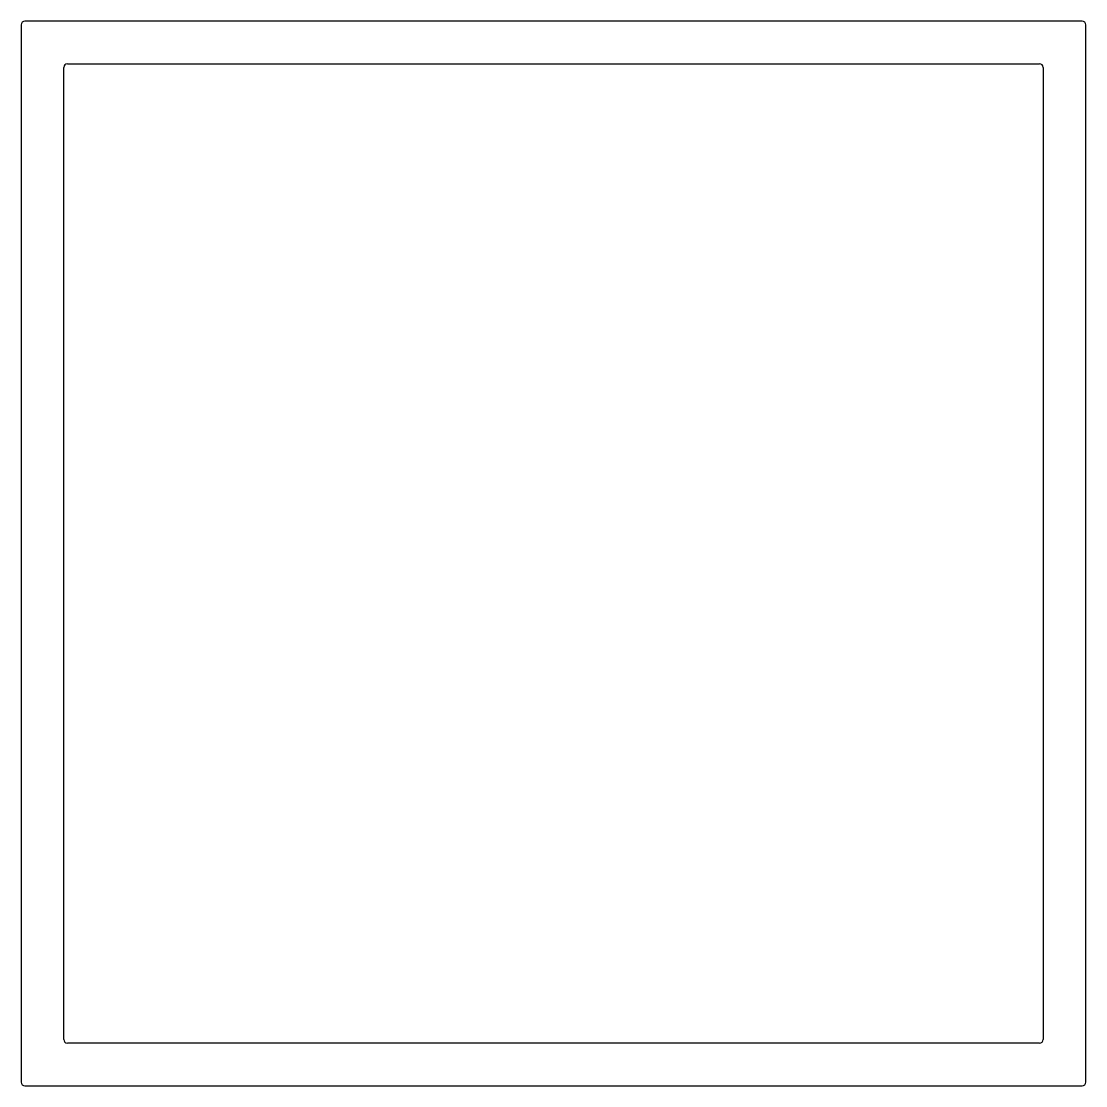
# Model space of a CAD drawing. Extents: x -38.8 to 37.4, y 15 to 91.2.
import ezdxf

# ---------------------------------------------------------------- set-up
doc = ezdxf.new("R2010")
doc.units = 0
doc.layers.get('0').update_dxf_attribs({"linetype": 'CONTINUOUS'})

msp = doc.modelspace()

# ---------------------------------------------------------------- linework, layer by layer
for p, q in [((-38.801, 90.987), (-38.801, 15.287)), ((37.149, 91.237), (-38.551, 91.237)), ((37.399, 15.287), (37.399, 90.987)), ((-35.753, 18.335), (-35.753, 87.939)), ((-35.503, 88.189), (34.101, 88.189)), ((34.351, 87.939), (34.351, 18.335)), ((34.101, 18.085), (-35.503, 18.085)), ((-38.551, 15.037), (37.149, 15.037))]:
    msp.add_line(p, q)
for centre, start, end in [((-38.551, 90.987), 90, 180), ((37.149, 90.987), 0, 90), ((-35.503, 87.939), 90, 180), ((34.101, 87.939), 0, 90), ((-35.503, 18.335), 180, 270), ((34.101, 18.335), 270, 0), ((-38.551, 15.287), 180, 270), ((37.149, 15.287), 270, 0)]:
    msp.add_arc(centre, 0.25, start, end)

doc.saveas('drawing.dxf')
